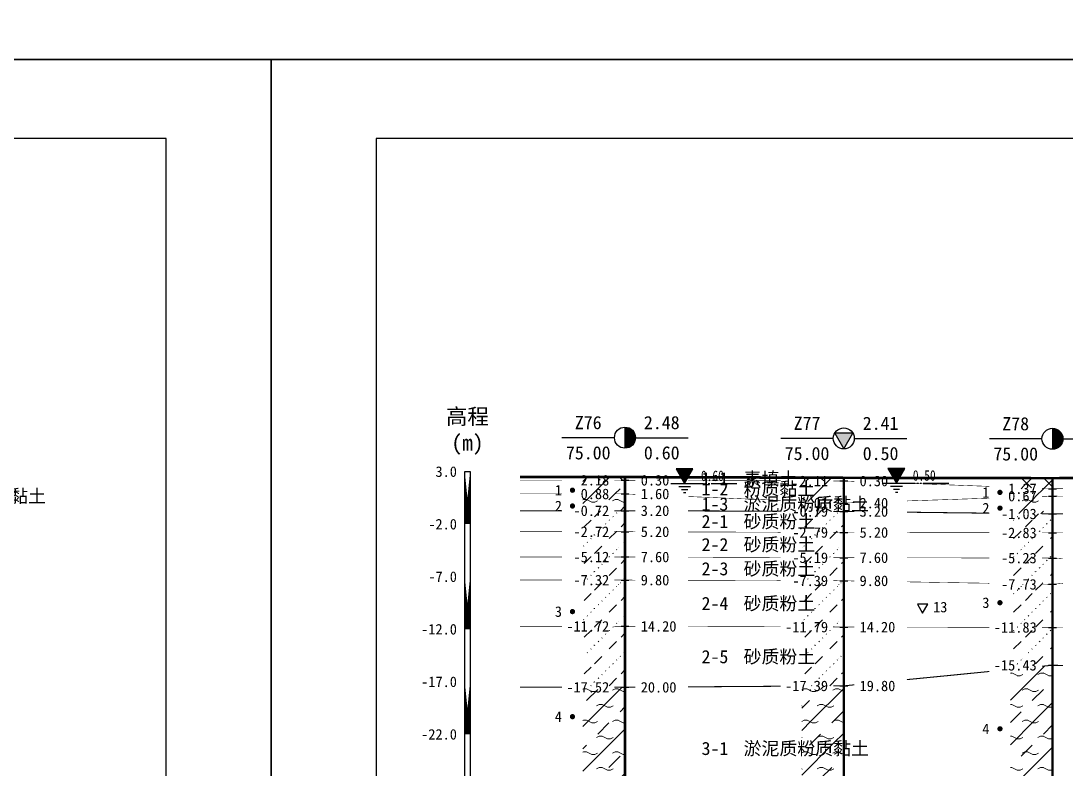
# Model space of a CAD drawing. Extents: x -37 to 3540, y -1485 to 297.
# Drawn here: x 2155.5 to 2354.6, y -432 to -289.6 of the extents above; entities that cross this region are included whole.
import ezdxf
from ezdxf.enums import TextEntityAlignment as Align

# ---------------------------------------------------------------- set-up
doc = ezdxf.new("R2010")
doc.units = 0
doc.layers.get('0').update_dxf_attribs({"linetype": 'CONTINUOUS'})
for name, color, linetype in [('CURVE', 200, 'CONTINUOUS'), ('FRAME', 7, 'CONTINUOUS'), ('HOLE', 41, 'CONTINUOUS'), ('RULER', 7, 'CONTINUOUS'), ('SAMPLE', 1, 'CONTINUOUS'), ('STRATUM', 241, 'CONTINUOUS')]:
    doc.layers.add(name, color=color, linetype=linetype)
doc.layers.add('HATCH', color=7, linetype='CONTINUOUS', lineweight=13)
doc.styles.add('ST', font='')
doc.styles.get('ST').set_extended_font_data('SimSun')
pattern_1 = [(45, (2236.7483, -594), (-2.12132, 2.12132), [10, 0]), (135, (2236.7483, -594), (-2.12132, -2.12132), [10, 0])]
pattern_2 = [(45, (2236.7483, -594), (-4.24264, 4.24264), [10, 0]), (45, (2237.8093, -597.182), (-2.12132, 6.36396), [3, -3])]
pattern_3 = [(45, (2236.7483, -594), (-4.24264, 4.24264), [10, 0]), (45, (2237.8093, -597.182), (-2.12132, 6.36396), [3, -3]), (26.565, (2237.8225, -594.2536), (5.999823, 5.999812), [0.567, -12.849]), (0, (2237.2555, -594.2536), (0, 6), [0.567, -5.433]), (26.565, (2235.167, -594), (5.999823, 5.999812), [0.567, -12.849]), (0, (2235.674, -593.7464), (0, 6), [0.567, -5.433]), (153.435, (2237.2555, -594.2536), (-5.999818, -5e-06), [1.134, -12.2826]), (26.565, (2240.8225, -591.2536), (5.999823, 5.999812), [0.567, -12.849]), (0, (2240.2555, -591.2536), (0, 6), [0.567, -5.433]), (26.565, (2238.167, -591), (5.999823, 5.999812), [0.567, -12.849]), (0, (2238.674, -590.7464), (0, 6), [0.567, -5.433]), (153.435, (2240.2555, -591.2536), (-5.999818, -5e-06), [1.134, -12.2826])]
pattern_4 = [(45, (2236.7483, -594), (-7e-07, 6.99998), [1.97196, -7.92754]), (45, (2239.561, -591.171), (-7e-07, 6.99998), [1.99367, -7.90583]), (45, (2241.816, -588.918), (-7e-07, 6.99998), [1.8136, -8.08588]), (26.565, (2236.7483, -590.5), (7, 7), [0.0965, -15.55598]), (36.8699, (2237.4483, -589.8), (7, 7), [0.19775, -34.80225]), (315, (2240.2483, -587.024), (6.99998, 1e-06), [0.03305, -9.86644]), (26.565, (2240.2483, -594), (7, 7), [0.14475, -15.50773]), (26.565, (2240.9483, -593.3), (7, 7), [0.10528, -15.5472]), (90, (2241.298, -592.95), (-7, -5e-07), [0.02877, -6.97123]), (26.565, (2241.6483, -592.6), (7, 7), [0.091, -31.21394]), (36.8699, (2242.3483, -591.9), (7, 7), [0.1107, -34.8893]), (45, (2243.0483, -591.2), (-2e-07, 6.99998), [0.10911, -9.79038]), (315, (2243.6625, -590.452), (6.99998, 1e-06), [0.03305, -9.86644]), (36.8699, (2238.1483, -589.1), (7, 7), [0.10224, -34.89776]), (53.1301, (2238.8483, -588.4), (14, 21), [0.13438, -34.86562]), (53.1301, (2239.5483, -587.7), (14, 21), [0.12625, -34.87375])]

# ---------------------------------------------------------------- blocks, each defined once
blk = doc.blocks.new('H_sam_hole')
blk.add_line((0, 2), (0, -2))
at = {"const_width": 2}
blk.add_lwpolyline([(0, -1, 0.414214), (1, 0, 0.414214), (0, 1, 1)], format="xyb", dxfattribs=at)
blk.add_circle((0, 0), 2)
blk = doc.blocks.new('H_spt_hole')
blk.add_hatch(color=256).paths.add_polyline_path([(1.73, 1), (-1.73, 1), (0, -2)])
blk.add_lwpolyline([(0, -2), (1.73, 1), (-1.73, 1)], close=True)
blk.add_circle((0, 0), 2)
blk = doc.blocks.new('SampleSoilUndisturbed')
at = {"const_width": 0.5}
blk.add_lwpolyline([(-0.25, 0, 1), (0.25, 0, 1)], format="xyb", close=True, dxfattribs=at)
blk = doc.blocks.new('TrigonHollow')
blk.add_lwpolyline([(0, -1.15), (1, 0.58), (-1, 0.58)], close=True)
blk = doc.blocks.new('Gwl')
blk.add_lwpolyline([(0, 0, 0, 3.22, 0), (0, 2.79, 3.22, 3.22, 0)], format="xyseb")
blk.add_lwpolyline([(0, 0), (1.61, 2.79), (-1.61, 2.79)], close=True)
for points in [[(-2.63, 0), (3.61, 0)], [(3.93, 0), (4.21, 0)], [(4.53, 0), (4.8, 0)], [(5.09, 0), (9.99, 0)], [(-1.09, -0.61), (1.16, -0.61)], [(-0.54, -1.14), (0.61, -1.14)], [(-0.19, -1.74), (0.26, -1.74)]]:
    blk.add_lwpolyline(points)
at = {"style": 'ST', "width": 0.8}
blk.add_attdef('*GWL', (3.14, 0.45), '', height=2, dxfattribs=at)

msp = doc.modelspace()

# ---------------------------------------------------------------- hatches: boundary and pattern name
at = {"layer": 'HATCH'}
h = msp.add_hatch(dxfattribs=at)
h.set_pattern_fill('STT', color=50, style=0)
h.set_pattern_definition(pattern_1)
h.paths.add_polyline_path([(2270.57, -376.45), (2262.57, -376.45), (2262.57, -377.05), (2270.57, -377.05)])
h.paths.add_polyline_path([(2261.36, -378.54), (2268.05, -378.54), (2268.05, -375.61), (2261.36, -375.61)], flags=9)
h = msp.add_hatch(dxfattribs=at)
h.set_pattern_fill('FZNT', color=32, style=0)
h.set_pattern_definition(pattern_2)
h.paths.add_polyline_path([(2270.57, -377.05), (2262.57, -377.05), (2262.57, -379.65), (2270.57, -379.65)])
h.paths.add_polyline_path([(2261.36, -381.14), (2268.05, -381.14), (2268.05, -378.21), (2261.36, -378.21)], flags=9)
h.paths.add_polyline_path([(2261.36, -378.54), (2268.05, -378.54), (2268.05, -375.61), (2261.36, -375.61)], flags=9)
h = msp.add_hatch(dxfattribs=at)
h.set_pattern_fill('STT', color=50, style=0)
h.set_pattern_definition(pattern_1)
h.paths.add_polyline_path([(2312.24, -376.59), (2304.24, -376.56), (2304.24, -377.16), (2312.24, -377.19)])
h.paths.add_polyline_path([(2292.33, -381.12), (2308.28, -381.12), (2308.28, -376.17), (2292.33, -376.17)], flags=9)
h.paths.add_polyline_path([(2303.04, -378.67), (2309.73, -378.67), (2309.73, -375.76), (2303.04, -375.76)], flags=9)
h = msp.add_hatch(dxfattribs=at)
h.set_pattern_fill('FZNT', color=32, style=0)
h.set_pattern_definition(pattern_2)
h.paths.add_polyline_path([(2312.24, -377.19), (2304.24, -377.16), (2304.24, -381.05), (2312.24, -381.39)])
h.paths.add_polyline_path([(2292.33, -384.02), (2319, -384.02), (2319, -379.07), (2292.33, -379.07)], flags=9)
h.paths.add_polyline_path([(2292.33, -381.12), (2308.28, -381.12), (2308.28, -376.17), (2292.33, -376.17)], flags=9)
h.paths.add_polyline_path([(2303.03, -382.88), (2309.73, -382.88), (2309.73, -379.94), (2303.03, -379.94)], flags=24)
h.paths.add_polyline_path([(2303.04, -378.67), (2309.73, -378.67), (2309.73, -375.76), (2303.04, -375.76)], flags=9)
h = msp.add_hatch(dxfattribs=at)
h.set_pattern_fill('STT', color=50, style=0)
h.set_pattern_definition(pattern_1)
h.paths.add_polyline_path([(2351.97, -376.66), (2343.97, -376.65), (2343.97, -378.37), (2351.97, -378.66)])
h.paths.add_polyline_path([(2342.76, -380.15), (2349.46, -380.15), (2349.46, -377.22), (2342.76, -377.22)], flags=9)
h = msp.add_hatch(dxfattribs=at)
h.set_pattern_fill('FZNT', color=32, style=0)
h.set_pattern_definition(pattern_2)
h.paths.add_polyline_path([(2351.97, -378.66), (2343.97, -378.37), (2343.97, -380.33), (2351.97, -380.06)])
h.paths.add_polyline_path([(2342.76, -381.55), (2349.46, -381.55), (2349.46, -378.62), (2342.76, -378.62)], flags=9)
h.paths.add_polyline_path([(2342.76, -380.15), (2349.46, -380.15), (2349.46, -377.22), (2342.76, -377.22)], flags=9)
h = msp.add_hatch(dxfattribs=at)
h.set_pattern_fill('YNFNT', color=251, style=0)
h.set_pattern_definition(pattern_3)
h.paths.add_polyline_path([(2270.57, -379.65), (2262.57, -379.65), (2262.57, -382.85), (2270.57, -382.85)])
h.paths.add_polyline_path([(2259.93, -384.34), (2268.05, -384.34), (2268.05, -381.41), (2259.93, -381.41)], flags=9)
h.paths.add_polyline_path([(2261.36, -381.14), (2268.05, -381.14), (2268.05, -378.21), (2261.36, -378.21)], flags=9)
h = msp.add_hatch(dxfattribs=at)
h.set_pattern_fill('SZFT', color=52, style=0)
h.set_pattern_definition(pattern_4)
h.paths.add_polyline_path([(2312.24, -382.99), (2304.24, -382.96), (2304.24, -386.96), (2312.24, -386.99)])
h.paths.add_polyline_path([(2292.33, -387.34), (2308.28, -387.34), (2308.28, -382.39), (2292.33, -382.39)], flags=9)
h.paths.add_polyline_path([(2292.33, -384.02), (2319, -384.02), (2319, -379.07), (2292.33, -379.07)], flags=9)
h.paths.add_polyline_path([(2301.6, -388.48), (2309.73, -388.48), (2309.73, -385.54), (2301.6, -385.54)], flags=9)
h.paths.add_polyline_path([(2301.6, -384.48), (2309.73, -384.48), (2309.73, -381.54), (2301.6, -381.54)], flags=9)
h = msp.add_hatch(dxfattribs=at)
h.set_pattern_fill('YNFNT', color=251, style=0)
h.set_pattern_definition(pattern_3)
h.paths.add_polyline_path([(2351.97, -380.06), (2343.97, -380.33), (2343.97, -383.37), (2351.97, -383.46)])
h.paths.add_polyline_path([(2341.33, -384.95), (2349.46, -384.95), (2349.46, -382.02), (2341.33, -382.02)], flags=9)
h.paths.add_polyline_path([(2342.76, -381.55), (2349.46, -381.55), (2349.46, -378.62), (2342.76, -378.62)], flags=9)
h = msp.add_hatch(dxfattribs=at)
h.set_pattern_fill('SZFT', color=52, style=0)
h.set_pattern_definition(pattern_4)
h.paths.add_polyline_path([(2270.57, -382.85), (2262.57, -382.85), (2262.57, -386.85), (2270.57, -386.85)])
h.paths.add_polyline_path([(2259.93, -388.34), (2268.05, -388.34), (2268.05, -385.44), (2259.93, -385.44)], flags=9)
h.paths.add_polyline_path([(2259.93, -384.34), (2268.05, -384.34), (2268.05, -381.41), (2259.93, -381.41)], flags=9)
h = msp.add_hatch(dxfattribs=at)
h.set_pattern_fill('SZFT', color=52, style=0)
h.set_pattern_definition(pattern_4)
h.paths.add_polyline_path([(2351.97, -383.46), (2343.97, -383.37), (2343.97, -387.05), (2351.97, -387.06)])
h.paths.add_polyline_path([(2341.33, -388.55), (2349.46, -388.55), (2349.46, -385.62), (2341.33, -385.62)], flags=9)
h.paths.add_polyline_path([(2341.33, -384.95), (2349.46, -384.95), (2349.46, -382.02), (2341.33, -382.02)], flags=9)
h = msp.add_hatch(dxfattribs=at)
h.set_pattern_fill('SZFT', color=52, style=0)
h.set_pattern_definition(pattern_4)
h.paths.add_polyline_path([(2270.57, -386.85), (2262.57, -386.85), (2262.57, -391.65), (2270.57, -391.65)])
h.paths.add_polyline_path([(2259.93, -393.14), (2268.05, -393.14), (2268.05, -390.22), (2259.93, -390.22)], flags=9)
h.paths.add_polyline_path([(2259.93, -388.34), (2268.05, -388.34), (2268.05, -385.44), (2259.93, -385.44)], flags=9)
h = msp.add_hatch(dxfattribs=at)
h.set_pattern_fill('SZFT', color=52, style=0)
h.set_pattern_definition(pattern_4)
h.paths.add_polyline_path([(2312.24, -386.99), (2304.24, -386.96), (2304.24, -391.76), (2312.24, -391.79)])
h.paths.add_polyline_path([(2292.33, -391.74), (2308.28, -391.74), (2308.28, -386.79), (2292.33, -386.79)], flags=9)
h.paths.add_polyline_path([(2301.6, -393.28), (2309.73, -393.28), (2309.73, -390.34), (2301.6, -390.34)], flags=9)
h.paths.add_polyline_path([(2301.6, -388.48), (2309.73, -388.48), (2309.73, -385.54), (2301.6, -385.54)], flags=9)
h = msp.add_hatch(dxfattribs=at)
h.set_pattern_fill('SZFT', color=52, style=0)
h.set_pattern_definition(pattern_4)
h.paths.add_polyline_path([(2351.97, -387.06), (2343.97, -387.05), (2343.97, -391.85), (2351.97, -391.86)])
h.paths.add_polyline_path([(2341.33, -393.35), (2349.46, -393.35), (2349.46, -390.42), (2341.33, -390.42)], flags=9)
h.paths.add_polyline_path([(2341.33, -388.55), (2349.46, -388.55), (2349.46, -385.62), (2341.33, -385.62)], flags=9)
h = msp.add_hatch(dxfattribs=at)
h.set_pattern_fill('SZFT', color=52, style=0)
h.set_pattern_definition(pattern_4)
h.paths.add_polyline_path([(2270.57, -391.65), (2262.57, -391.65), (2262.57, -396.05), (2270.57, -396.05)])
h.paths.add_polyline_path([(2259.93, -397.54), (2268.05, -397.54), (2268.05, -394.61), (2259.93, -394.61)], flags=9)
h.paths.add_polyline_path([(2259.93, -393.14), (2268.05, -393.14), (2268.05, -390.22), (2259.93, -390.22)], flags=9)
h = msp.add_hatch(dxfattribs=at)
h.set_pattern_fill('SZFT', color=52, style=0)
h.set_pattern_definition(pattern_4)
h.paths.add_polyline_path([(2312.24, -391.79), (2304.24, -391.76), (2304.24, -396.16), (2312.24, -396.19)])
h.paths.add_polyline_path([(2292.33, -396.34), (2308.28, -396.34), (2308.28, -391.39), (2292.33, -391.39)], flags=9)
h.paths.add_polyline_path([(2301.6, -397.68), (2309.73, -397.68), (2309.73, -394.74), (2301.6, -394.74)], flags=9)
h.paths.add_polyline_path([(2301.6, -393.28), (2309.73, -393.28), (2309.73, -390.34), (2301.6, -390.34)], flags=9)
h = msp.add_hatch(dxfattribs=at)
h.set_pattern_fill('SZFT', color=52, style=0)
h.set_pattern_definition(pattern_4)
h.paths.add_polyline_path([(2351.97, -391.86), (2343.97, -391.85), (2343.97, -396.73), (2351.97, -396.86)])
h.paths.add_polyline_path([(2341.33, -398.35), (2349.46, -398.35), (2349.46, -395.42), (2341.33, -395.42)], flags=9)
h.paths.add_polyline_path([(2341.33, -393.35), (2349.46, -393.35), (2349.46, -390.42), (2341.33, -390.42)], flags=9)
h = msp.add_hatch(dxfattribs=at)
h.set_pattern_fill('SZFT', color=52, style=0)
h.set_pattern_definition(pattern_4)
h.paths.add_polyline_path([(2270.57, -396.05), (2262.57, -396.05), (2262.57, -404.85), (2270.57, -404.85)])
h.paths.add_polyline_path([(2258.5, -406.34), (2268.05, -406.34), (2268.05, -403.42), (2258.5, -403.42)], flags=9)
h.paths.add_polyline_path([(2259.93, -397.54), (2268.05, -397.54), (2268.05, -394.61), (2259.93, -394.61)], flags=9)
h = msp.add_hatch(dxfattribs=at)
h.set_pattern_fill('SZFT', color=52, style=0)
h.set_pattern_definition(pattern_4)
h.paths.add_polyline_path([(2312.24, -396.19), (2304.24, -396.16), (2304.24, -404.96), (2312.24, -404.99)])
h.paths.add_polyline_path([(2292.33, -402.94), (2308.28, -402.94), (2308.28, -397.99), (2292.33, -397.99)], flags=9)
h.paths.add_polyline_path([(2300.17, -406.48), (2309.73, -406.48), (2309.73, -403.54), (2300.17, -403.54)], flags=9)
h.paths.add_polyline_path([(2301.6, -397.68), (2309.73, -397.68), (2309.73, -394.74), (2301.6, -394.74)], flags=9)
h = msp.add_hatch(dxfattribs=at)
h.set_pattern_fill('SZFT', color=52, style=0)
h.set_pattern_definition(pattern_4)
h.paths.add_polyline_path([(2351.97, -396.86), (2343.97, -396.73), (2343.97, -405.05), (2351.97, -405.06)])
h.paths.add_polyline_path([(2339.9, -406.55), (2349.46, -406.55), (2349.46, -403.62), (2339.9, -403.62)], flags=9)
h.paths.add_polyline_path([(2341.33, -398.35), (2349.46, -398.35), (2349.46, -395.42), (2341.33, -395.42)], flags=9)
h = msp.add_hatch(dxfattribs=at)
h.set_pattern_fill('SZFT', color=52, style=0)
h.set_pattern_definition(pattern_4)
h.paths.add_polyline_path([(2270.57, -404.85), (2262.57, -404.85), (2262.57, -416.45), (2270.57, -416.45)])
h.paths.add_polyline_path([(2258.5, -417.94), (2268.05, -417.94), (2268.05, -415.02), (2258.5, -415.02)], flags=9)
h.paths.add_polyline_path([(2258.5, -406.34), (2268.05, -406.34), (2268.05, -403.42), (2258.5, -403.42)], flags=9)
h = msp.add_hatch(dxfattribs=at)
h.set_pattern_fill('SZFT', color=52, style=0)
h.set_pattern_definition(pattern_4)
h.paths.add_polyline_path([(2312.24, -404.99), (2304.24, -404.96), (2304.24, -416.24), (2312.24, -416.19)])
h.paths.add_polyline_path([(2292.33, -413.07), (2308.28, -413.07), (2308.28, -408.12), (2292.33, -408.12)], flags=9)
h.paths.add_polyline_path([(2300.17, -417.68), (2309.73, -417.68), (2309.73, -414.74), (2300.17, -414.74)], flags=9)
h.paths.add_polyline_path([(2300.17, -406.48), (2309.73, -406.48), (2309.73, -403.54), (2300.17, -403.54)], flags=9)
h = msp.add_hatch(dxfattribs=at)
h.set_pattern_fill('SZFT', color=52, style=0)
h.set_pattern_definition(pattern_4)
h.paths.add_polyline_path([(2351.97, -405.06), (2343.97, -405.05), (2343.97, -413.05), (2351.97, -412.26)])
h.paths.add_polyline_path([(2339.9, -413.75), (2349.46, -413.75), (2349.46, -410.82), (2339.9, -410.82)], flags=9)
h.paths.add_polyline_path([(2339.9, -406.55), (2349.46, -406.55), (2349.46, -403.62), (2339.9, -403.62)], flags=9)
h = msp.add_hatch(dxfattribs=at)
h.set_pattern_fill('YNFNT', color=251, style=0)
h.set_pattern_definition(pattern_3)
h.paths.add_polyline_path([(2351.97, -412.26), (2343.97, -413.05), (2343.97, -440.89), (2351.97, -441.06)])
h.paths.add_polyline_path([(2339.9, -442.55), (2349.46, -442.55), (2349.46, -439.62), (2339.9, -439.62)], flags=9)
h.paths.add_polyline_path([(2339.9, -413.75), (2349.46, -413.75), (2349.46, -410.82), (2339.9, -410.82)], flags=9)
h = msp.add_hatch(dxfattribs=at)
h.set_pattern_fill('YNFNT', color=251, style=0)
h.set_pattern_definition(pattern_3)
h.paths.add_polyline_path([(2270.57, -416.45), (2262.57, -416.45), (2262.57, -439.65), (2270.57, -439.65)])
h.paths.add_polyline_path([(2258.5, -441.14), (2268.05, -441.14), (2268.05, -438.21), (2258.5, -438.21)], flags=9)
h.paths.add_polyline_path([(2258.5, -417.94), (2268.05, -417.94), (2268.05, -415.02), (2258.5, -415.02)], flags=9)
h = msp.add_hatch(dxfattribs=at)
h.set_pattern_fill('YNFNT', color=251, style=0)
h.set_pattern_definition(pattern_3)
h.paths.add_polyline_path([(2312.24, -416.19), (2304.24, -416.24), (2304.24, -440.09), (2312.24, -440.19)])
h.paths.add_polyline_path([(2292.33, -430.54), (2319, -430.54), (2319, -425.59), (2292.33, -425.59)], flags=9)
h.paths.add_polyline_path([(2300.17, -441.68), (2309.73, -441.68), (2309.73, -438.74), (2300.17, -438.74)], flags=9)
h.paths.add_polyline_path([(2300.17, -417.68), (2309.73, -417.68), (2309.73, -414.74), (2300.17, -414.74)], flags=9)

# ---------------------------------------------------------------- linework, layer by layer
at = {"layer": 'FRAME', "color": 245, "linetype": 'Continuous'}
for p, q in [((2203.2, -297), (1463.01, -297)), ((2203.2, -594), (2203.2, -297)), ((2699.8, -297), (2203.2, -297)), ((2203.2, -297), (2203.2, -594))]:
    msp.add_line(p, q, dxfattribs=at)
at = {"layer": 'FRAME', "linetype": 'Continuous'}
for p, q in [((2183.2, -312), (1483.01, -312)), ((2183.2, -579), (2183.2, -312)), ((2679.8, -312), (2223.2, -312)), ((2223.2, -312), (2223.2, -579))]:
    msp.add_line(p, q, dxfattribs=at)
at = {"layer": 'FRAME', "color": 245, "linetype": 'Continuous'}
msp.add_lwpolyline([(2063.15, -297), (2483.15, -297), (2483.15, 0), (2063.15, 0)], close=True, dxfattribs=at)
at = {"layer": 'HOLE', "linetype": 'Continuous'}
for points in [[(2268.57, -368.95), (2258.57, -368.95)], [(2272.57, -368.95), (2282.57, -368.95)], [(2310.24, -369.09), (2300.24, -369.09)], [(2314.24, -369.09), (2324.24, -369.09)], [(2349.97, -369.16), (2339.97, -369.16)], [(2353.97, -369.16), (2363.97, -369.16)], [(2269.82, -377.05), (2271.32, -377.05)], [(2311.49, -377.19), (2312.99, -377.19)], [(2269.82, -379.65), (2271.32, -379.65)], [(2351.22, -378.66), (2352.72, -378.66)], [(2351.22, -380.06), (2352.72, -380.06)], [(2311.49, -381.39), (2312.99, -381.39)], [(2269.82, -382.85), (2271.32, -382.85)], [(2311.49, -382.99), (2312.99, -382.99)], [(2351.22, -383.46), (2352.72, -383.46)], [(2269.82, -386.85), (2271.32, -386.85)], [(2311.49, -386.99), (2312.99, -386.99)], [(2351.22, -387.06), (2352.72, -387.06)], [(2269.82, -391.65), (2271.32, -391.65)], [(2311.49, -391.79), (2312.99, -391.79)], [(2351.22, -391.86), (2352.72, -391.86)], [(2269.82, -396.05), (2271.32, -396.05)], [(2311.49, -396.19), (2312.99, -396.19)], [(2351.22, -396.86), (2352.72, -396.86)], [(2269.82, -404.85), (2271.32, -404.85)], [(2311.49, -404.99), (2312.99, -404.99)], [(2351.22, -405.06), (2352.72, -405.06)], [(2351.22, -412.26), (2352.72, -412.26)], [(2269.82, -416.45), (2271.32, -416.45)], [(2311.49, -416.19), (2312.99, -416.19)]]:
    msp.add_lwpolyline(points, dxfattribs=at)
at = {"layer": 'HOLE', "linetype": 'Continuous', "const_width": 0.5}
for points in [[(2270.57, -376.45), (2270.57, -526.45)], [(2312.24, -376.59), (2312.24, -525.29)], [(2351.97, -376.66), (2351.97, -526.66)]]:
    msp.add_lwpolyline(points, dxfattribs=at)
at = {"layer": 'RULER', "linetype": 'Continuous', "const_width": 1}
for points in [[(2240.57, -375.41), (2240.57, -385.41)], [(2240.57, -395.41), (2240.57, -405.41)], [(2240.57, -415.41), (2240.57, -425.41)]]:
    msp.add_lwpolyline(points, close=True, dxfattribs=at)
at = {"layer": 'RULER', "linetype": 'Continuous'}
msp.add_lwpolyline([(2240.07, -375.41), (2241.07, -375.41), (2241.07, -535.41), (2240.07, -535.41)], close=True, dxfattribs=at)
at = {"layer": 'STRATUM', "linetype": 'Continuous'}
for points, const_width in [([(2324.24, -376.61), (2351.97, -376.66), (2409.61, -376.33), (2468.42, -376.69), (2521.38, -376.5), (2572.23, -376.31), (2622.93, -376.38), (2642.93, -376.38)], 0.5), ([(2250.57, -376.45), (2268.57, -376.45)], 0.5), ([(2250.57, -377.05), (2258.57, -377.05)], 0.1), ([(2268.57, -376.45), (2270.57, -376.45), (2282.57, -376.49)], 0.5), ([(2268.57, -377.05), (2270.57, -377.05), (2272.57, -377.06)], 0.1), ([(2282.57, -376.49), (2310.81, -376.58)], 0.5), ([(2282.57, -377.09), (2291.4, -377.12), (2300.24, -377.15)], 0.1), ([(2310.24, -376.58), (2312.24, -376.59), (2324.24, -376.61)], 0.5), ([(2310.24, -377.18), (2312.24, -377.19), (2314.24, -377.26)], 0.1), ([(2324.24, -377.63), (2332.11, -377.93), (2339.97, -378.22)], 0.1), ([(2250.57, -379.65), (2258.57, -379.65)], 0.1), ([(2268.57, -379.65), (2270.57, -379.65), (2272.57, -379.74)], 0.1), ([(2282.57, -380.15), (2291.4, -380.52), (2300.24, -380.89)], 0.1), ([(2349.97, -378.59), (2351.97, -378.66), (2353.97, -378.64)], 0.1), ([(2349.97, -380.13), (2351.97, -380.06), (2353.97, -380.08)], 0.1), ([(2310.24, -381.3), (2312.24, -381.39), (2314.24, -381.32)], 0.1), ([(2324.24, -380.99), (2332.11, -380.73), (2339.97, -380.46)], 0.1), ([(2250.57, -382.85), (2258.57, -382.85)], 0.2), ([(2268.57, -382.85), (2270.57, -382.85), (2272.57, -382.86)], 0.2), ([(2282.57, -382.89), (2291.4, -382.92), (2300.24, -382.95)], 0.2), ([(2310.24, -382.98), (2312.24, -382.99), (2314.24, -383.01)], 0.2), ([(2324.24, -383.13), (2332.11, -383.23), (2339.97, -383.32)], 0.2), ([(2349.97, -383.44), (2351.97, -383.46), (2353.97, -383.47)], 0.2), ([(2250.57, -386.85), (2258.57, -386.85)], 0.1), ([(2268.57, -386.85), (2270.57, -386.85), (2272.57, -386.86)], 0.1), ([(2282.57, -386.89), (2291.4, -386.92), (2300.24, -386.95)], 0.1), ([(2310.24, -386.98), (2312.24, -386.99), (2314.24, -386.99)], 0.1), ([(2324.24, -387.01), (2332.11, -387.03), (2339.97, -387.04)], 0.1), ([(2349.97, -387.06), (2351.97, -387.06), (2353.97, -387.05)], 0.1), ([(2250.57, -391.65), (2258.57, -391.65)], 0.1), ([(2268.57, -391.65), (2270.57, -391.65), (2272.57, -391.66)], 0.1), ([(2282.57, -391.69), (2291.4, -391.72), (2300.24, -391.75)], 0.1), ([(2310.24, -391.78), (2312.24, -391.79), (2314.24, -391.79)], 0.1), ([(2324.24, -391.81), (2332.11, -391.83), (2339.97, -391.84)], 0.1), ([(2349.97, -391.86), (2351.97, -391.86), (2353.97, -392.02)], 0.1), ([(2250.57, -396.05), (2258.57, -396.05)], 0.1), ([(2268.57, -396.05), (2270.57, -396.05), (2272.57, -396.06)], 0.1), ([(2282.57, -396.09), (2291.4, -396.12), (2300.24, -396.15)], 0.1), ([(2310.24, -396.18), (2312.24, -396.19), (2314.24, -396.22)], 0.1), ([(2324.24, -396.39), (2332.11, -396.53), (2339.97, -396.66)], 0.1), ([(2349.97, -396.83), (2351.97, -396.86), (2353.97, -396.67)], 0.1), ([(2250.57, -404.85), (2258.57, -404.85)], 0.1), ([(2268.57, -404.85), (2270.57, -404.85), (2272.57, -404.86)], 0.1), ([(2282.57, -404.89), (2291.4, -404.92), (2300.24, -404.95)], 0.1), ([(2310.24, -404.98), (2312.24, -404.99), (2314.24, -404.99)], 0.1), ([(2324.24, -405.01), (2332.11, -405.03), (2339.97, -405.04)], 0.1), ([(2349.97, -405.06), (2351.97, -405.06), (2353.97, -405.08)], 0.1), ([(2324.24, -415), (2332.11, -414.23), (2339.97, -413.45)], 0.2), ([(2349.97, -412.46), (2351.97, -412.26), (2353.97, -412.31)], 0.2), ([(2310.24, -416.2), (2312.24, -416.19), (2314.24, -415.99)], 0.2), ([(2250.57, -416.45), (2258.57, -416.45)], 0.2), ([(2268.57, -416.45), (2270.57, -416.45), (2272.57, -416.44)], 0.2), ([(2282.57, -416.38), (2291.4, -416.32), (2300.24, -416.26)], 0.2)]:
    msp.add_lwpolyline(points, dxfattribs=dict(at, const_width=const_width))

# ---------------------------------------------------------------- block references
at = {"layer": 'CURVE'}
for p, values in [((2281.9, -377.65), {'*GWL': '0.60'}), ((2322.24, -377.59), {'*GWL': '0.50'})]:
    msp.add_blockref('Gwl', p, dxfattribs=at).add_auto_attribs(values)
msp.add_blockref('TrigonHollow', (2327.24, -401.19), dxfattribs=at)
at = {"layer": 'HOLE'}
for name, p in [('H_sam_hole', (2270.57, -368.95)), ('H_spt_hole', (2312.24, -369.09)), ('H_sam_hole', (2351.97, -369.16))]:
    msp.add_blockref(name, p, dxfattribs=at)
at = {"layer": 'SAMPLE'}
for p in [(2260.57, -378.95), (2341.97, -379.36), (2260.57, -381.95), (2341.97, -382.36), (2341.97, -400.36), (2260.57, -402.05), (2260.57, -422.05), (2341.97, -424.36)]:
    msp.add_blockref('SampleSoilUndisturbed', p, dxfattribs=at)

# ---------------------------------------------------------------- texts
at = {"layer": 'CURVE', "style": 'ST'}
msp.add_text('13', height=2, dxfattribs=at).set_placement((2329.24, -401.19), align=Align.MIDDLE_LEFT)
at = {"layer": 'HOLE', "style": 'ST'}
for s, p in [('Z76', (2263.57, -366.08)), ('2.48', (2277.57, -366.08)), ('Z77', (2305.24, -366.21)), ('2.41', (2319.24, -366.21)), ('Z78', (2344.97, -366.29)), ('75.00', (2263.57, -371.83)), ('0.60', (2277.57, -371.83)), ('75.00', (2305.24, -371.96)), ('0.50', (2319.24, -371.96)), ('75.00', (2344.97, -372.04))]:
    msp.add_text(s, height=2.5, dxfattribs=at).set_placement(p, align=Align.MIDDLE_CENTER)
for s, p in [('2.18', (2267.57, -377.05)), ('2.11', (2309.24, -377.19)), ('1.37', (2348.97, -378.66)), ('0.88', (2267.57, -379.65)), ('0.67', (2348.97, -380.06)), ('-0.72', (2267.57, -382.85)), ('-0.79', (2309.24, -382.99)), ('0.01', (2309.24, -381.39)), ('-1.03', (2348.97, -383.46)), ('-2.72', (2267.57, -386.85)), ('-2.79', (2309.24, -386.99)), ('-2.83', (2348.97, -387.06)), ('-5.12', (2267.57, -391.65)), ('-5.19', (2309.24, -391.79)), ('-5.23', (2348.97, -391.86)), ('-7.32', (2267.57, -396.05)), ('-7.39', (2309.24, -396.19)), ('-7.73', (2348.97, -396.86)), ('-11.72', (2267.57, -404.85)), ('-11.79', (2309.24, -404.99)), ('-11.83', (2348.97, -405.06)), ('-15.43', (2348.97, -412.26)), ('-17.52', (2267.57, -416.45)), ('-17.39', (2309.24, -416.19))]:
    msp.add_text(s, height=2, dxfattribs=at).set_placement(p, align=Align.MIDDLE_RIGHT)
for s, p in [('0.30', (2273.57, -377.05)), ('0.30', (2315.24, -377.19)), ('1.60', (2273.57, -379.65)), ('3.20', (2273.57, -382.85)), ('3.20', (2315.24, -382.99)), ('2.40', (2315.24, -381.39)), ('5.20', (2273.57, -386.85)), ('5.20', (2315.24, -386.99)), ('7.60', (2273.57, -391.65)), ('7.60', (2315.24, -391.79)), ('9.80', (2273.57, -396.05)), ('9.80', (2315.24, -396.19)), ('14.20', (2273.57, -404.85)), ('14.20', (2315.24, -404.99)), ('20.00', (2273.57, -416.45)), ('19.80', (2315.24, -416.19))]:
    msp.add_text(s, height=2, dxfattribs=at).set_placement(p, align=Align.MIDDLE_LEFT)
at = {"layer": 'RULER', "style": 'ST'}
for s, p in [('高程', (2240.57, -363.41)), ('(m)', (2240.57, -368.41))]:
    msp.add_text(s, height=3, dxfattribs=at).set_placement(p, align=Align.TOP_CENTER)
for s, p in [('3.0', (2238.57, -375.41)), ('-2.0', (2238.57, -385.41)), ('-7.0', (2238.57, -395.41)), ('-12.0', (2238.57, -405.41)), ('-17.0', (2238.57, -415.41)), ('-22.0', (2238.57, -425.41))]:
    msp.add_text(s, height=2, dxfattribs=at).set_placement(p, align=Align.MIDDLE_RIGHT)
at = {"layer": 'SAMPLE', "style": 'ST'}
for s, p in [('1', (2258.57, -378.95)), ('1', (2339.97, -379.36)), ('2', (2258.57, -381.95)), ('2', (2339.97, -382.36)), ('3', (2339.97, -400.36)), ('3', (2258.57, -402.05)), ('4', (2258.57, -422.05)), ('4', (2339.97, -424.36))]:
    msp.add_text(s, height=2, dxfattribs=at).set_placement(p, align=Align.MIDDLE_RIGHT)
at = {"layer": 'STRATUM', "style": 'ST'}
for s, p in [('1-1', (2285.15, -376.78)), ('素填土', (2293.15, -376.78)), ('1-2', (2285.15, -378.68)), ('粉质黏土', (2293.15, -378.68)), ('粉质黏土', (2146.67, -380.06)), ('淤泥质粉质黏土', (2293.15, -381.58)), ('1-3', (2285.15, -381.58)), ('2-1', (2285.15, -384.9)), ('砂质粉土', (2293.15, -384.9)), ('砂质粉土', (2293.15, -389.3)), ('2-2', (2285.15, -389.3)), ('2-3', (2285.15, -393.9)), ('砂质粉土', (2293.15, -393.9)), ('2-4', (2285.15, -400.5)), ('砂质粉土', (2293.15, -400.5)), ('2-5', (2285.15, -410.63)), ('砂质粉土', (2293.15, -410.63)), ('3-1', (2285.15, -428.1)), ('淤泥质粉质黏土', (2293.15, -428.1))]:
    msp.add_text(s, height=2.5, dxfattribs=at).set_placement(p, align=Align.MIDDLE_LEFT)

doc.saveas('drawing.dxf')
